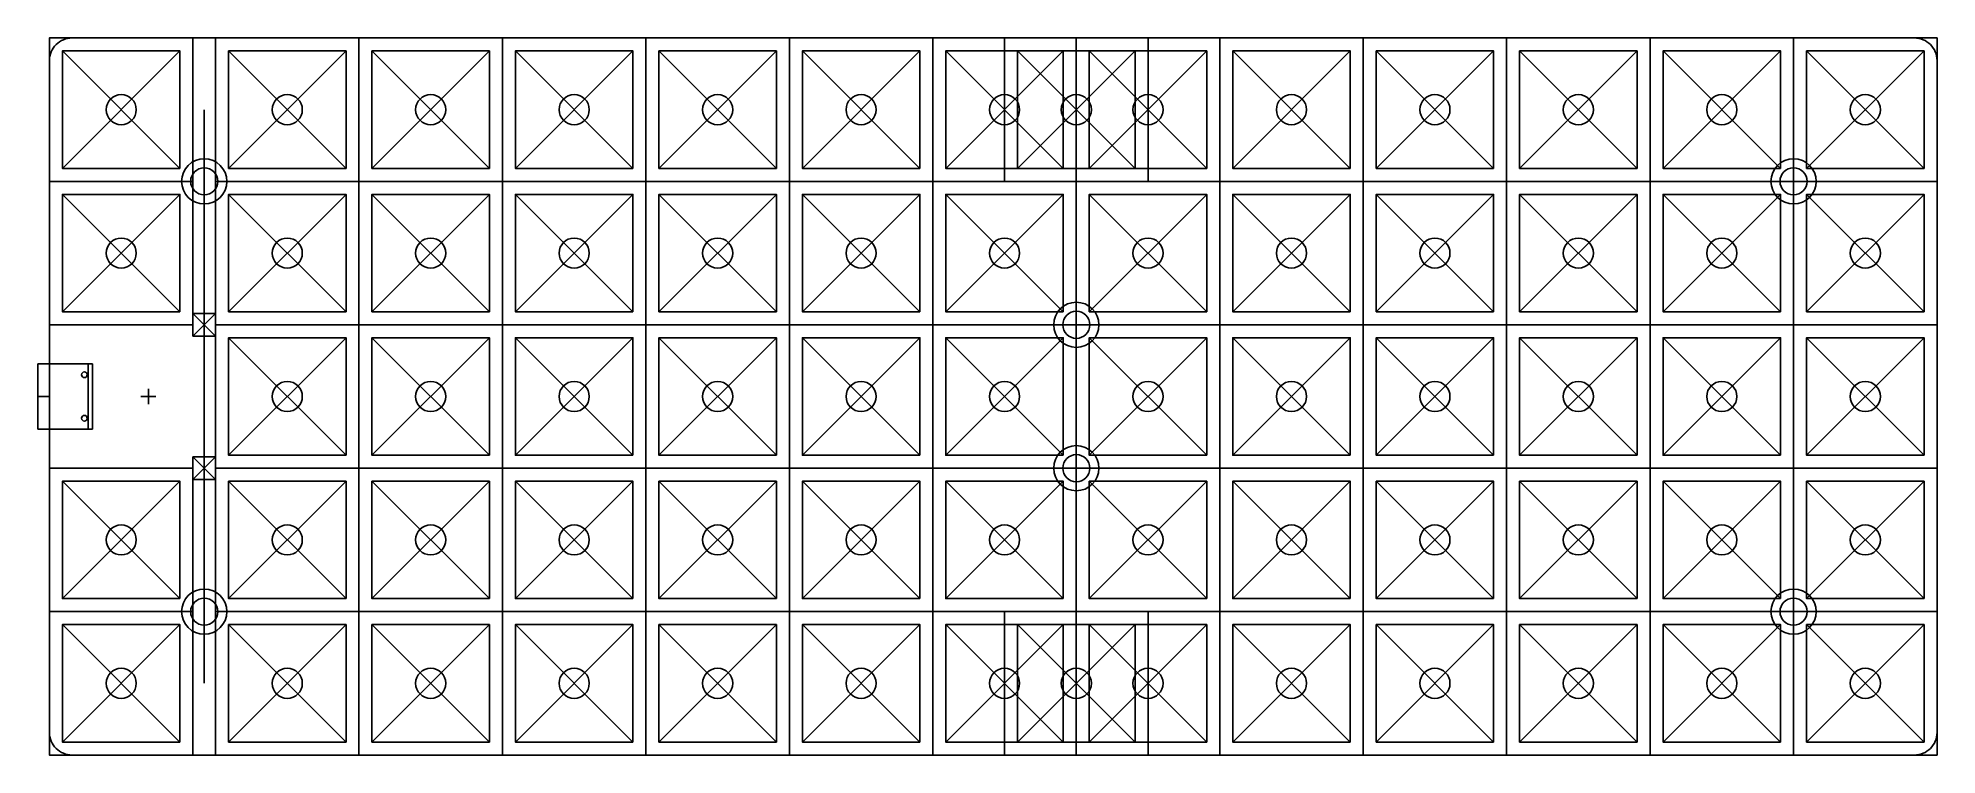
# Model space of a CAD drawing. Header units: millimetres. Extents: x -11 to 241, y -86 to 10.
import ezdxf

# ---------------------------------------------------------------- set-up
doc = ezdxf.new("R2010")
doc.units = ezdxf.units.MM
doc.header["$MEASUREMENT"] = 0
for name, color, linetype in [('Guide', 50, 'Continuous'), ('Keys', 12, 'Continuous'), ('Rst_switch', 7, 'Continuous'), ('Source', 7, 'Continuous'), ('Standoff', 90, 'Continuous'), ('Switch', 7, 'Continuous')]:
    doc.layers.add(name, color=color, linetype=linetype)

msp = doc.modelspace()

# ---------------------------------------------------------------- linework, layer by layer
at = {"layer": 'Guide'}
for p, q in [((7.8, 7.8), (-7.8, -7.8)), ((7.8, -7.8), (-7.8, 7.8)), ((29.85, 7.8), (14.25, -7.8)), ((29.85, -7.8), (14.25, 7.8)), ((48.9, 7.8), (33.3, -7.8)), ((48.9, -7.8), (33.3, 7.8)), ((67.95, 7.8), (52.35, -7.8)), ((67.95, -7.8), (52.35, 7.8)), ((87, 7.8), (71.4, -7.8)), ((87, -7.8), (71.4, 7.8)), ((106.05, 7.8), (90.45, -7.8)), ((106.05, -7.8), (90.45, 7.8)), ((125.1, 7.8), (109.5, -7.8)), ((125.1, -7.8), (109.5, 7.8)), ((134.625, 7.8), (119.025, -7.8)), ((134.625, -7.8), (119.025, 7.8)), ((144.15, 7.8), (128.55, -7.8)), ((144.15, -7.8), (128.55, 7.8)), ((163.2, 7.8), (147.6, -7.8)), ((163.2, -7.8), (147.6, 7.8)), ((182.25, 7.8), (166.65, -7.8)), ((182.25, -7.8), (166.65, 7.8)), ((201.3, 7.8), (185.7, -7.8)), ((201.3, -7.8), (185.7, 7.8)), ((220.35, 7.8), (204.75, -7.8)), ((220.35, -7.8), (204.75, 7.8)), ((239.4, 7.8), (223.8, -7.8)), ((239.4, -7.8), (223.8, 7.8)), ((7.8, -11.25), (-7.8, -26.85)), ((7.8, -26.85), (-7.8, -11.25)), ((29.85, -11.25), (14.25, -26.85)), ((29.85, -26.85), (14.25, -11.25)), ((48.9, -11.25), (33.3, -26.85)), ((48.9, -26.85), (33.3, -11.25)), ((67.95, -11.25), (52.35, -26.85)), ((67.95, -26.85), (52.35, -11.25)), ((87, -11.25), (71.4, -26.85)), ((87, -26.85), (71.4, -11.25)), ((106.05, -11.25), (90.45, -26.85)), ((106.05, -26.85), (90.45, -11.25)), ((125.1, -11.25), (109.5, -26.85)), ((125.1, -26.85), (109.5, -11.25)), ((144.15, -11.25), (128.55, -26.85)), ((144.15, -26.85), (128.55, -11.25)), ((163.2, -11.25), (147.6, -26.85)), ((163.2, -26.85), (147.6, -11.25)), ((182.25, -11.25), (166.65, -26.85)), ((182.25, -26.85), (166.65, -11.25)), ((201.3, -11.25), (185.7, -26.85)), ((201.3, -26.85), (185.7, -11.25)), ((220.35, -11.25), (204.75, -26.85)), ((220.35, -26.85), (204.75, -11.25)), ((239.4, -11.25), (223.8, -26.85)), ((239.4, -26.85), (223.8, -11.25)), ((29.85, -30.3), (14.25, -45.9)), ((29.85, -45.9), (14.25, -30.3)), ((48.9, -30.3), (33.3, -45.9)), ((48.9, -45.9), (33.3, -30.3)), ((67.95, -30.3), (52.35, -45.9)), ((67.95, -45.9), (52.35, -30.3)), ((87, -30.3), (71.4, -45.9)), ((87, -45.9), (71.4, -30.3)), ((106.05, -30.3), (90.45, -45.9)), ((106.05, -45.9), (90.45, -30.3)), ((125.1, -30.3), (109.5, -45.9)), ((125.1, -45.9), (109.5, -30.3)), ((144.15, -30.3), (128.55, -45.9)), ((144.15, -45.9), (128.55, -30.3)), ((163.2, -30.3), (147.6, -45.9)), ((163.2, -45.9), (147.6, -30.3)), ((182.25, -30.3), (166.65, -45.9)), ((182.25, -45.9), (166.65, -30.3)), ((201.3, -30.3), (185.7, -45.9)), ((201.3, -45.9), (185.7, -30.3)), ((220.35, -30.3), (204.75, -45.9)), ((220.35, -45.9), (204.75, -30.3)), ((239.4, -30.3), (223.8, -45.9)), ((239.4, -45.9), (223.8, -30.3)), ((-4.379, -42.42), (-4.384, -33.78)), ((-11.054, -38.1), (-9.525, -38.1)), ((7.8, -49.35), (-7.8, -64.95)), ((7.8, -64.95), (-7.8, -49.35)), ((29.85, -49.35), (14.25, -64.95)), ((29.85, -64.95), (14.25, -49.35)), ((48.9, -49.35), (33.3, -64.95)), ((48.9, -64.95), (33.3, -49.35)), ((67.95, -49.35), (52.35, -64.95)), ((67.95, -64.95), (52.35, -49.35)), ((87, -49.35), (71.4, -64.95)), ((87, -64.95), (71.4, -49.35)), ((106.05, -49.35), (90.45, -64.95)), ((106.05, -64.95), (90.45, -49.35)), ((125.1, -49.35), (109.5, -64.95)), ((125.1, -64.95), (109.5, -49.35)), ((144.15, -49.35), (128.55, -64.95)), ((144.15, -64.95), (128.55, -49.35)), ((163.2, -49.35), (147.6, -64.95)), ((163.2, -64.95), (147.6, -49.35)), ((182.25, -49.35), (166.65, -64.95)), ((182.25, -64.95), (166.65, -49.35)), ((201.3, -49.35), (185.7, -64.95)), ((201.3, -64.95), (185.7, -49.35)), ((220.35, -49.35), (204.75, -64.95)), ((220.35, -64.95), (204.75, -49.35)), ((239.4, -49.35), (223.8, -64.95)), ((239.4, -64.95), (223.8, -49.35)), ((88.725, -66.675), (88.725, -60.186)), ((7.8, -68.4), (-7.8, -84)), ((7.8, -84), (-7.8, -68.4)), ((29.85, -68.4), (14.25, -84)), ((29.85, -84), (14.25, -68.4)), ((48.9, -68.4), (33.3, -84)), ((48.9, -84), (33.3, -68.4)), ((67.95, -68.4), (52.35, -84)), ((67.95, -84), (52.35, -68.4)), ((87, -68.4), (71.4, -84)), ((87, -84), (71.4, -68.4)), ((106.05, -68.4), (90.45, -84)), ((106.05, -84), (90.45, -68.4)), ((125.1, -68.4), (109.5, -84)), ((125.1, -84), (109.5, -68.4)), ((134.625, -68.4), (119.025, -84)), ((134.625, -84), (119.025, -68.4)), ((144.15, -68.4), (128.55, -84)), ((144.15, -84), (128.55, -68.4)), ((163.2, -68.4), (147.6, -84)), ((163.2, -84), (147.6, -68.4)), ((182.25, -68.4), (166.65, -84)), ((182.25, -84), (166.65, -68.4)), ((201.3, -68.4), (185.7, -84)), ((201.3, -84), (185.7, -68.4)), ((220.35, -68.4), (204.75, -84)), ((220.35, -84), (204.75, -68.4)), ((239.4, -68.4), (223.8, -84)), ((239.4, -84), (223.8, -68.4)), ((88.725, -85.725), (88.725, -79.236))]:
    msp.add_line(p, q, dxfattribs=at)
msp.add_lwpolyline([(-11.054, -42.42), (-11.054, -33.78), (-3.821, -33.78), (-3.821, -42.42)], close=True, dxfattribs=at)
for centre in [(-4.894, -35.21), (-4.894, -40.99)]:
    msp.add_circle(centre, 0.375, dxfattribs=at)
at = {"layer": 'Keys'}
for points in [[(9.525, -9.525), (-9.525, -9.525), (-9.525, 9.525), (9.525, 9.525)], [(31.575, -9.525), (12.525, -9.525), (12.525, 9.525), (31.575, 9.525)], [(50.625, -9.525), (31.575, -9.525), (31.575, 9.525), (50.625, 9.525)], [(69.675, -9.525), (50.625, -9.525), (50.625, 9.525), (69.675, 9.525)], [(88.725, -9.525), (69.675, -9.525), (69.675, 9.525), (88.725, 9.525)], [(107.775, -9.525), (88.725, -9.525), (88.725, 9.525), (107.775, 9.525)], [(126.825, -9.525), (107.775, -9.525), (107.775, 9.525), (126.825, 9.525)], [(136.35, -9.525), (117.3, -9.525), (117.3, 9.525), (136.35, 9.525)], [(145.875, -9.525), (126.825, -9.525), (126.825, 9.525), (145.875, 9.525)], [(164.925, -9.525), (145.875, -9.525), (145.875, 9.525), (164.925, 9.525)], [(183.975, -9.525), (164.925, -9.525), (164.925, 9.525), (183.975, 9.525)], [(203.025, -9.525), (183.975, -9.525), (183.975, 9.525), (203.025, 9.525)], [(222.075, -9.525), (203.025, -9.525), (203.025, 9.525), (222.075, 9.525)], [(241.125, -9.525), (222.075, -9.525), (222.075, 9.525), (241.125, 9.525)], [(9.525, -28.575), (-9.525, -28.575), (-9.525, -9.525), (9.525, -9.525)], [(31.575, -28.575), (12.525, -28.575), (12.525, -9.525), (31.575, -9.525)], [(50.625, -28.575), (31.575, -28.575), (31.575, -9.525), (50.625, -9.525)], [(69.675, -28.575), (50.625, -28.575), (50.625, -9.525), (69.675, -9.525)], [(88.725, -28.575), (69.675, -28.575), (69.675, -9.525), (88.725, -9.525)], [(107.775, -28.575), (88.725, -28.575), (88.725, -9.525), (107.775, -9.525)], [(126.825, -28.575), (107.775, -28.575), (107.775, -9.525), (126.825, -9.525)], [(145.875, -28.575), (126.825, -28.575), (126.825, -9.525), (145.875, -9.525)], [(164.925, -28.575), (145.875, -28.575), (145.875, -9.525), (164.925, -9.525)], [(183.975, -28.575), (164.925, -28.575), (164.925, -9.525), (183.975, -9.525)], [(203.025, -28.575), (183.975, -28.575), (183.975, -9.525), (203.025, -9.525)], [(222.075, -28.575), (203.025, -28.575), (203.025, -9.525), (222.075, -9.525)], [(241.125, -28.575), (222.075, -28.575), (222.075, -9.525), (241.125, -9.525)], [(31.575, -47.625), (12.525, -47.625), (12.525, -28.575), (31.575, -28.575)], [(50.625, -47.625), (31.575, -47.625), (31.575, -28.575), (50.625, -28.575)], [(69.675, -47.625), (50.625, -47.625), (50.625, -28.575), (69.675, -28.575)], [(88.725, -47.625), (69.675, -47.625), (69.675, -28.575), (88.725, -28.575)], [(107.775, -47.625), (88.725, -47.625), (88.725, -28.575), (107.775, -28.575)], [(126.825, -47.625), (107.775, -47.625), (107.775, -28.575), (126.825, -28.575)], [(145.875, -47.625), (126.825, -47.625), (126.825, -28.575), (145.875, -28.575)], [(164.925, -47.625), (145.875, -47.625), (145.875, -28.575), (164.925, -28.575)], [(183.975, -47.625), (164.925, -47.625), (164.925, -28.575), (183.975, -28.575)], [(203.025, -47.625), (183.975, -47.625), (183.975, -28.575), (203.025, -28.575)], [(222.075, -47.625), (203.025, -47.625), (203.025, -28.575), (222.075, -28.575)], [(241.125, -47.625), (222.075, -47.625), (222.075, -28.575), (241.125, -28.575)], [(9.525, -66.675), (-9.525, -66.675), (-9.525, -47.625), (9.525, -47.625)], [(31.575, -66.675), (12.525, -66.675), (12.525, -47.625), (31.575, -47.625)], [(50.625, -66.675), (31.575, -66.675), (31.575, -47.625), (50.625, -47.625)], [(69.675, -66.675), (50.625, -66.675), (50.625, -47.625), (69.675, -47.625)], [(88.725, -66.675), (69.675, -66.675), (69.675, -47.625), (88.725, -47.625)], [(107.775, -66.675), (88.725, -66.675), (88.725, -47.625), (107.775, -47.625)], [(126.825, -66.675), (107.775, -66.675), (107.775, -47.625), (126.825, -47.625)], [(145.875, -66.675), (126.825, -66.675), (126.825, -47.625), (145.875, -47.625)], [(164.925, -66.675), (145.875, -66.675), (145.875, -47.625), (164.925, -47.625)], [(183.975, -66.675), (164.925, -66.675), (164.925, -47.625), (183.975, -47.625)], [(203.025, -66.675), (183.975, -66.675), (183.975, -47.625), (203.025, -47.625)], [(222.075, -66.675), (203.025, -66.675), (203.025, -47.625), (222.075, -47.625)], [(241.125, -66.675), (222.075, -66.675), (222.075, -47.625), (241.125, -47.625)], [(9.525, -85.725), (-9.525, -85.725), (-9.525, -66.675), (9.525, -66.675)], [(31.575, -85.725), (12.525, -85.725), (12.525, -66.675), (31.575, -66.675)], [(50.625, -85.725), (31.575, -85.725), (31.575, -66.675), (50.625, -66.675)], [(69.675, -85.725), (50.625, -85.725), (50.625, -66.675), (69.675, -66.675)], [(88.725, -85.725), (69.675, -85.725), (69.675, -66.675), (88.725, -66.675)], [(107.775, -85.725), (88.725, -85.725), (88.725, -66.675), (107.775, -66.675)], [(126.825, -85.725), (107.775, -85.725), (107.775, -66.675), (126.825, -66.675)], [(136.35, -85.725), (117.3, -85.725), (117.3, -66.675), (136.35, -66.675)], [(145.875, -85.725), (126.825, -85.725), (126.825, -66.675), (145.875, -66.675)], [(164.925, -85.725), (145.875, -85.725), (145.875, -66.675), (164.925, -66.675)], [(183.975, -85.725), (164.925, -85.725), (164.925, -66.675), (183.975, -66.675)], [(203.025, -85.725), (183.975, -85.725), (183.975, -66.675), (203.025, -66.675)], [(222.075, -85.725), (203.025, -85.725), (203.025, -66.675), (222.075, -66.675)], [(241.125, -85.725), (222.075, -85.725), (222.075, -66.675), (241.125, -66.675)]]:
    msp.add_lwpolyline(points, close=True, dxfattribs=at)
at = {"layer": 'Rst_switch'}
for p, q in [((11.025, -76.2), (11.025, 0)), ((12.525, -27.075), (9.525, -30.075)), ((12.525, -30.075), (9.525, -27.075)), ((3.602, -37.1), (3.602, -39.1)), ((4.602, -38.1), (2.602, -38.1)), ((12.525, -46.125), (9.525, -49.125)), ((12.525, -49.125), (9.525, -46.125))]:
    msp.add_line(p, q, dxfattribs=at)
msp.add_lwpolyline([(238.125, -85.725), (-6.525, -85.725, -0.4142136), (-9.525, -82.725), (-9.525, 6.525, -0.4142136), (-6.525, 9.525), (238.125, 9.525, -0.4142136), (241.125, 6.525), (241.125, -82.725, -0.4142136)], format="xyb", close=True, dxfattribs=at)
for points in [[(12.525, -30.075), (9.525, -30.075), (9.525, -27.075), (12.525, -27.075)], [(12.525, -49.125), (9.525, -49.125), (9.525, -46.125), (12.525, -46.125)]]:
    msp.add_lwpolyline(points, close=True, dxfattribs=at)
at = {"layer": 'Source'}
for centre in [(0, 0), (22.05, 0), (41.1, 0), (60.15, 0), (79.2, 0), (98.25, 0), (117.3, 0), (126.825, 0), (136.35, 0), (155.4, 0), (174.45, 0), (193.5, 0), (212.55, 0), (231.6, 0), (0, -19.05), (22.05, -19.05), (41.1, -19.05), (60.15, -19.05), (79.2, -19.05), (98.25, -19.05), (117.3, -19.05), (136.35, -19.05), (155.4, -19.05), (174.45, -19.05), (193.5, -19.05), (212.55, -19.05), (231.6, -19.05), (22.05, -38.1), (41.1, -38.1), (60.15, -38.1), (79.2, -38.1), (98.25, -38.1), (117.3, -38.1), (136.35, -38.1), (155.4, -38.1), (174.45, -38.1), (193.5, -38.1), (212.55, -38.1), (231.6, -38.1), (0, -57.15), (22.05, -57.15), (41.1, -57.15), (60.15, -57.15), (79.2, -57.15), (98.25, -57.15), (117.3, -57.15), (117.3, -57.15), (136.35, -57.15), (155.4, -57.15), (174.45, -57.15), (193.5, -57.15), (212.55, -57.15), (231.6, -57.15), (0, -76.2), (22.05, -76.2), (41.1, -76.2), (60.15, -76.2), (79.2, -76.2), (98.25, -76.2), (117.3, -76.2), (117.3, -76.2), (126.825, -76.2), (136.35, -76.2), (155.4, -76.2), (174.45, -76.2), (193.5, -76.2), (212.55, -76.2), (231.6, -76.2)]:
    msp.add_circle(centre, 2, dxfattribs=at)
at = {"layer": 'Standoff'}
for centre, radius in [((11.025, -9.525), 3), ((222.075, -9.525), 3), ((11.025, -9.525), 1.8), ((222.075, -9.525), 1.8), ((126.825, -28.575), 3), ((126.825, -28.575), 1.8), ((126.825, -47.625), 3), ((126.825, -47.625), 1.8), ((11.025, -66.675), 3), ((11.025, -66.675), 1.8), ((222.075, -66.675), 3), ((222.075, -66.675), 1.8)]:
    msp.add_circle(centre, radius, dxfattribs=at)
at = {"layer": 'Switch'}
for points in [[(7.8, -7.8), (-7.8, -7.8), (-7.8, 7.8), (7.8, 7.8)], [(29.85, -7.8), (14.25, -7.8), (14.25, 7.8), (29.85, 7.8)], [(48.9, -7.8), (33.3, -7.8), (33.3, 7.8), (48.9, 7.8)], [(67.95, -7.8), (52.35, -7.8), (52.35, 7.8), (67.95, 7.8)], [(87, -7.8), (71.4, -7.8), (71.4, 7.8), (87, 7.8)], [(106.05, -7.8), (90.45, -7.8), (90.45, 7.8), (106.05, 7.8)], [(125.1, -7.8), (109.5, -7.8), (109.5, 7.8), (125.1, 7.8)], [(134.625, -7.8), (119.025, -7.8), (119.025, 7.8), (134.625, 7.8)], [(144.15, -7.8), (128.55, -7.8), (128.55, 7.8), (144.15, 7.8)], [(163.2, -7.8), (147.6, -7.8), (147.6, 7.8), (163.2, 7.8)], [(182.25, -7.8), (166.65, -7.8), (166.65, 7.8), (182.25, 7.8)], [(201.3, -7.8), (185.7, -7.8), (185.7, 7.8), (201.3, 7.8)], [(220.35, -7.8), (204.75, -7.8), (204.75, 7.8), (220.35, 7.8)], [(239.4, -7.8), (223.8, -7.8), (223.8, 7.8), (239.4, 7.8)], [(7.8, -26.85), (-7.8, -26.85), (-7.8, -11.25), (7.8, -11.25)], [(29.85, -26.85), (14.25, -26.85), (14.25, -11.25), (29.85, -11.25)], [(48.9, -26.85), (33.3, -26.85), (33.3, -11.25), (48.9, -11.25)], [(67.95, -26.85), (52.35, -26.85), (52.35, -11.25), (67.95, -11.25)], [(87, -26.85), (71.4, -26.85), (71.4, -11.25), (87, -11.25)], [(106.05, -26.85), (90.45, -26.85), (90.45, -11.25), (106.05, -11.25)], [(125.1, -26.85), (109.5, -26.85), (109.5, -11.25), (125.1, -11.25)], [(144.15, -26.85), (128.55, -26.85), (128.55, -11.25), (144.15, -11.25)], [(163.2, -26.85), (147.6, -26.85), (147.6, -11.25), (163.2, -11.25)], [(182.25, -26.85), (166.65, -26.85), (166.65, -11.25), (182.25, -11.25)], [(201.3, -26.85), (185.7, -26.85), (185.7, -11.25), (201.3, -11.25)], [(220.35, -26.85), (204.75, -26.85), (204.75, -11.25), (220.35, -11.25)], [(239.4, -26.85), (223.8, -26.85), (223.8, -11.25), (239.4, -11.25)], [(29.85, -45.9), (14.25, -45.9), (14.25, -30.3), (29.85, -30.3)], [(48.9, -45.9), (33.3, -45.9), (33.3, -30.3), (48.9, -30.3)], [(67.95, -45.9), (52.35, -45.9), (52.35, -30.3), (67.95, -30.3)], [(87, -45.9), (71.4, -45.9), (71.4, -30.3), (87, -30.3)], [(106.05, -45.9), (90.45, -45.9), (90.45, -30.3), (106.05, -30.3)], [(125.1, -45.9), (109.5, -45.9), (109.5, -30.3), (125.1, -30.3)], [(144.15, -45.9), (128.55, -45.9), (128.55, -30.3), (144.15, -30.3)], [(163.2, -45.9), (147.6, -45.9), (147.6, -30.3), (163.2, -30.3)], [(182.25, -45.9), (166.65, -45.9), (166.65, -30.3), (182.25, -30.3)], [(201.3, -45.9), (185.7, -45.9), (185.7, -30.3), (201.3, -30.3)], [(220.35, -45.9), (204.75, -45.9), (204.75, -30.3), (220.35, -30.3)], [(239.4, -45.9), (223.8, -45.9), (223.8, -30.3), (239.4, -30.3)], [(7.8, -64.95), (-7.8, -64.95), (-7.8, -49.35), (7.8, -49.35)], [(29.85, -64.95), (14.25, -64.95), (14.25, -49.35), (29.85, -49.35)], [(48.9, -64.95), (33.3, -64.95), (33.3, -49.35), (48.9, -49.35)], [(67.95, -64.95), (52.35, -64.95), (52.35, -49.35), (67.95, -49.35)], [(87, -64.95), (71.4, -64.95), (71.4, -49.35), (87, -49.35)], [(106.05, -64.95), (90.45, -64.95), (90.45, -49.35), (106.05, -49.35)], [(125.1, -64.95), (109.5, -64.95), (109.5, -49.35), (125.1, -49.35)], [(144.15, -64.95), (128.55, -64.95), (128.55, -49.35), (144.15, -49.35)], [(163.2, -64.95), (147.6, -64.95), (147.6, -49.35), (163.2, -49.35)], [(182.25, -64.95), (166.65, -64.95), (166.65, -49.35), (182.25, -49.35)], [(201.3, -64.95), (185.7, -64.95), (185.7, -49.35), (201.3, -49.35)], [(220.35, -64.95), (204.75, -64.95), (204.75, -49.35), (220.35, -49.35)], [(239.4, -64.95), (223.8, -64.95), (223.8, -49.35), (239.4, -49.35)], [(7.8, -84), (-7.8, -84), (-7.8, -68.4), (7.8, -68.4)], [(29.85, -84), (14.25, -84), (14.25, -68.4), (29.85, -68.4)], [(48.9, -84), (33.3, -84), (33.3, -68.4), (48.9, -68.4)], [(67.95, -84), (52.35, -84), (52.35, -68.4), (67.95, -68.4)], [(87, -84), (71.4, -84), (71.4, -68.4), (87, -68.4)], [(106.05, -84), (90.45, -84), (90.45, -68.4), (106.05, -68.4)], [(125.1, -84), (109.5, -84), (109.5, -68.4), (125.1, -68.4)], [(134.625, -84), (119.025, -84), (119.025, -68.4), (134.625, -68.4)], [(144.15, -84), (128.55, -84), (128.55, -68.4), (144.15, -68.4)], [(163.2, -84), (147.6, -84), (147.6, -68.4), (163.2, -68.4)], [(182.25, -84), (166.65, -84), (166.65, -68.4), (182.25, -68.4)], [(201.3, -84), (185.7, -84), (185.7, -68.4), (201.3, -68.4)], [(220.35, -84), (204.75, -84), (204.75, -68.4), (220.35, -68.4)], [(239.4, -84), (223.8, -84), (223.8, -68.4), (239.4, -68.4)]]:
    msp.add_lwpolyline(points, close=True, dxfattribs=at)

doc.saveas('drawing.dxf')
